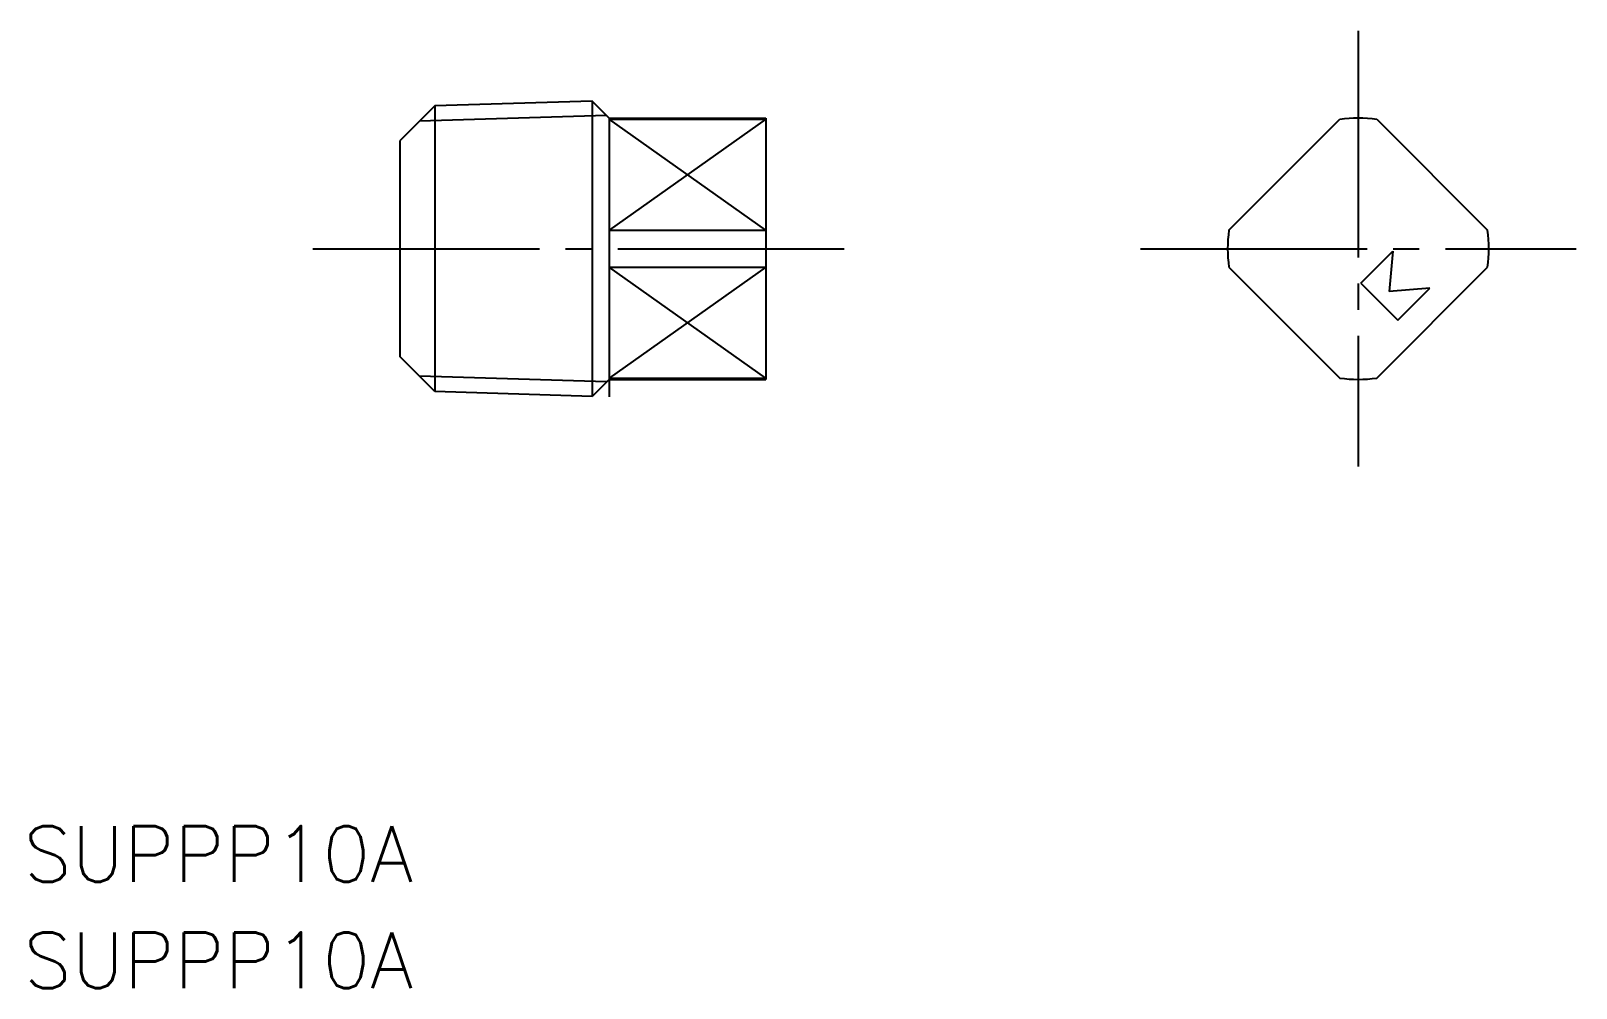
# Model space of a CAD drawing. Extents: x 47.1 to 135.8, y 150.9 to 205.8.
import ezdxf

# ---------------------------------------------------------------- set-up
doc = ezdxf.new("R2010")
doc.units = 0
doc.linetypes.add('CENTER', pattern=[17.5, 13, -1.5, 1.5, -1.5])
doc.layers.get('0').update_dxf_attribs({"linetype": 'CONTINUOUS'})
doc.layers.add('CENTER', color=1, linetype='CENTER')
doc.styles.get("Standard").update_dxf_attribs({"font": 'txt.shx', "bigfont": '@extfont2.shx'})

msp = doc.modelspace()

# ---------------------------------------------------------------- linework, layer by layer
at = {"color": 7, "linetype": 'CONTINUOUS'}
for p, q in [((70.321, 201.518), (68.321, 199.518)), ((79.344, 201.8), (70.321, 201.518)), ((80.321, 200.823), (79.344, 201.8)), ((80.321, 200.823), (89.321, 200.823)), ((80.321, 200.823), (80.321, 184.816)), ((80.321, 200.748), (89.321, 200.748)), ((89.321, 200.823), (89.321, 185.823)), ((115.897, 194.384), (122.261, 200.748)), ((124.382, 200.748), (130.746, 194.384)), ((68.321, 199.518), (68.321, 187.128)), ((80.321, 194.384), (89.321, 194.384)), ((123.459, 191.34), (125.305, 193.185)), ((125.305, 193.185), (125.101, 190.861)), ((80.321, 192.263), (89.321, 192.263)), ((115.897, 192.263), (122.261, 185.899)), ((124.382, 185.899), (130.746, 192.263)), ((123.459, 191.34), (125.581, 189.218)), ((127.426, 191.064), (125.101, 190.861)), ((125.581, 189.218), (127.426, 191.064)), ((70.321, 185.128), (68.321, 187.128)), ((80.321, 185.823), (79.344, 184.846)), ((80.321, 185.899), (89.321, 185.899)), ((80.321, 185.823), (89.321, 185.823)), ((79.344, 184.846), (70.321, 185.128))]:
    msp.add_line(p, q, dxfattribs=at)
at = {"color": 3, "linetype": 'CONTINUOUS'}
for p, q in [((70.321, 201.518), (70.321, 185.128)), ((79.344, 201.8), (79.344, 184.846)), ((80.174, 200.97), (69.438, 200.635)), ((89.321, 194.384), (80.321, 200.748)), ((89.321, 200.748), (80.321, 194.384)), ((89.321, 192.263), (80.321, 185.899)), ((89.321, 185.899), (80.321, 192.263)), ((80.174, 185.676), (69.438, 186.012))]:
    msp.add_line(p, q, dxfattribs=at)
at = {"color": 7, "linetype": 'CONTINUOUS'}
for start, end in [(81.86987, 98.13009), (171.86991, 188.13013), (351.8699, 8.13011), (261.86991, 278.13013)]:
    msp.add_arc((123.321, 193.323), 7.5, start, end, dxfattribs=at)
at = {"layer": 'CENTER', "color": 1, "linetype": 'CENTER'}
for p, q in [((123.321, 205.823), (123.321, 180.823)), ((63.321, 193.323), (94.321, 193.323)), ((110.821, 193.323), (135.821, 193.323))]:
    msp.add_line(p, q, dxfattribs=at)

# ---------------------------------------------------------------- texts
at = {"color": 7, "linetype": 'CONTINUOUS'}
for p in [(46.728, 156.984), (46.728, 150.887)]:
    msp.add_text('SUPPP10A', height=3.2, dxfattribs=at).set_placement(p)

doc.saveas('drawing.dxf')
